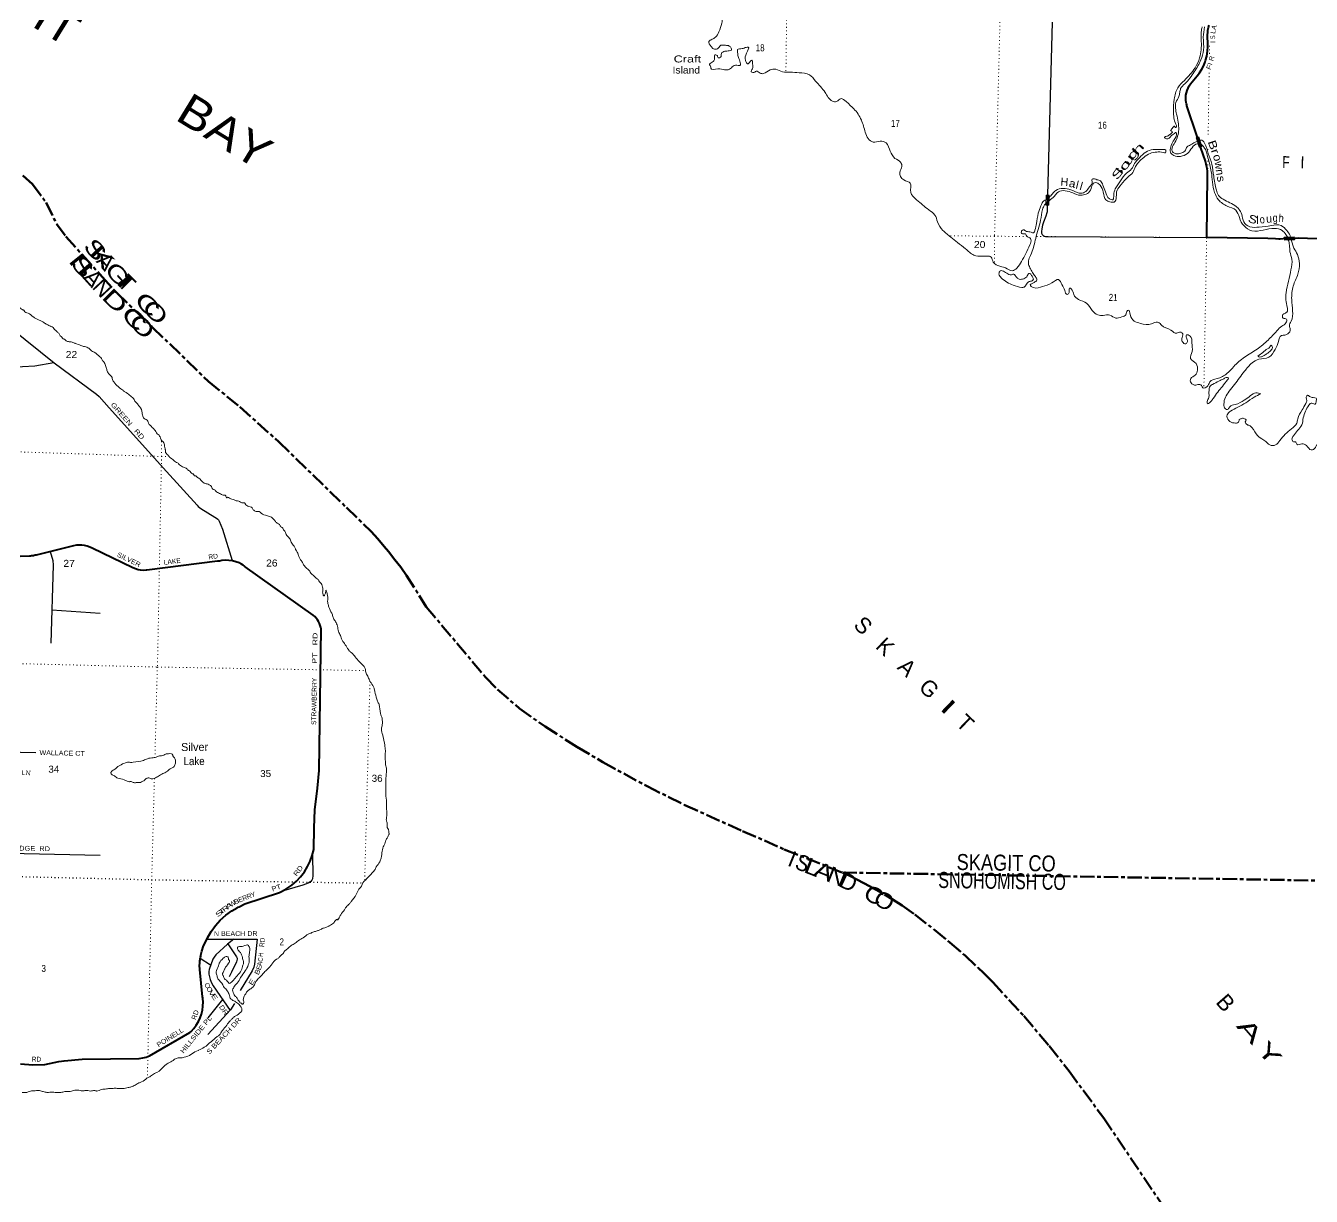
# Model space of a CAD drawing. Header units: feet. Extents: x -493433 to -244333, y 184684 to 373072.
# Drawn here: x -377997 to -345872, y 287865 to 317103 of the extents above; entities that cross this region are included whole.
import ezdxf
from ezdxf.enums import TextEntityAlignment as Align

# ---------------------------------------------------------------- set-up
doc = ezdxf.new("R2010")
doc.units = ezdxf.units.FT
doc.header["$LTSCALE"] = 60
doc.linetypes.add('DOTTED', pattern=[1.5, 0.3, -1.2])
doc.linetypes.add('LONG_DASH_SHORT_DASH', pattern=[9.9, 6, -1.2, 1.5, -1.2])
for name, color, linetype, lineweight in [('11', 7, 'LONG_DASH_SHORT_DASH', 60), ('12', 7, 'LONG_DASH_SHORT_DASH', 13), ('26', 7, 'Continuous', 40), ('27', 7, 'Continuous', 13), ('29', 7, 'Continuous', 25), ('30', 7, 'Continuous', 13), ('31', 7, 'Continuous', 13), ('39', 7, 'Continuous', 13), ('41', 7, 'Continuous', 13), ('6', 7, 'DOTTED', 25), ('61', 7, 'Continuous', 13), ('7', 7, 'DOTTED', 13)]:
    doc.layers.add(name, color=color, linetype=linetype, lineweight=lineweight)
doc.layers.add('42', color=7, linetype='Continuous')

msp = doc.modelspace()

# ---------------------------------------------------------------- linework, layer by layer
at = {"layer": '11'}
msp.add_line((-357590, 295950.95), (-337420.62, 295612.17), dxfattribs=at)
for points in [[(-378066.39, 313363.03), (-377825.42, 313145.86), (-377488.07, 312686.3), (-377225.55, 312152.13), (-376994.99, 311834.87), (-376083.11, 310829.63), (-375719.31, 310427.74), (-374825.1, 309567.52), (-373431.44, 308216.81), (-372644.09, 307584.24), (-371673.55, 306708.57), (-369978.65, 305066.35), (-369366.15, 304471.08), (-369196.67, 304288.48), (-369038.41, 304098.56), (-368932.39, 303973.09), (-368775.35, 303765.35), (-368625.01, 303582.82), (-368479.03, 303372.16), (-367986.16, 302586.66)], [(-367986.16, 302586.66), (-366498.39, 300818.84), (-366207.82, 300523.23), (-365657.29, 300050.29), (-365017.19, 299598.59), (-364220.85, 299088.4), (-363576.03, 298709.35), (-362471.39, 298106.49), (-361528.22, 297637.46), (-360082.51, 296988.33), (-359040, 296528.66), (-357590, 295950.95)], [(-357590, 295950.95), (-357406.04, 295869.26), (-357210.45, 295773.18), (-356909.47, 295613.32), (-356537.18, 295405.76), (-356341.14, 295288.14), (-356097.94, 295129.96), (-355780.54, 294903.16), (-355284.43, 294518.41), (-354903.11, 294206.33), (-354524.39, 293877.24), (-354195.02, 293573), (-354064.92, 293447.35), (-353828.42, 293209.84), (-353056.17, 292368.77), (-352423.1, 291621.61), (-351925.69, 290990.05), (-351055.41, 289813.39), (-349306.19, 287220.21)]]:
    msp.add_lwpolyline(points, dxfattribs=at)
at = {"layer": '26'}
for points in [[(-348638.4, 314077.05), (-348725.27, 314338.96), (-348977.65, 315099.79), (-348985.7, 315124.88), (-348991.64, 315149.79), (-348999.39, 315182.27), (-349007.4, 315243.76), (-349008.93, 315305.74), (-349003.98, 315367.55), (-348992.6, 315428.51), (-348974.9, 315487.93), (-348951.09, 315545.19), (-348921.43, 315599.64), (-348888.68, 315647.49), (-348727.65, 315849.67), (-348662.87, 315929.33), (-348606.77, 316015.31), (-348559.96, 316106.69), (-348522.97, 316202.47), (-348514.31, 316230.31), (-348482.34, 316345.96), (-348462.64, 316464.32), (-348455.42, 316584.09), (-348455.61, 316615.89), (-348461.16, 316878.95), (-348460.89, 316930.61), (-348454.48, 316994.87), (-348441.39, 317058.1), (-348421.76, 317119.62)], [(-346295.1, 311790.95), (-346572.96, 311778.83), (-346646.91, 311774.38), (-346681.36, 311772.99), (-346762.18, 311775.76), (-346958, 311791.95), (-348486, 311809.95), (-348466, 313365.95), (-348464.72, 313407.91), (-348465.37, 313470.98), (-348472.74, 313535.83), (-348486.41, 313604.1), (-348519.15, 313717.57), (-348629.44, 314050.04), (-348638.4, 314077.05)], [(-340593.2, 311723.99), (-340872.97, 311727.46), (-343090, 311754.95), (-345965, 311785.95), (-346188, 311793.95), (-346270.03, 311791.65), (-346295.1, 311790.95)], [(-370800.85, 296529.23), (-370789.09, 297067.25), (-370770.87, 297516.46), (-370706.58, 298059.62), (-370666.33, 298500.4), (-370616.46, 302035.39), (-370622.41, 302072.97), (-370635.28, 302123.91), (-370653.4, 302173.23), (-370676.58, 302220.38), (-370704.55, 302264.86), (-370737.03, 302306.16), (-370773.64, 302343.84), (-370813.99, 302377.49), (-372515.5, 303591.13), (-372540.43, 303608.91), (-372565.5, 303630.4), (-372601.11, 303656.2), (-372660.28, 303683.78), (-372743.59, 303713.73), (-372829.57, 303734.82), (-372917.28, 303746.8), (-373005.77, 303749.54), (-373094.06, 303743.02), (-373156.18, 303731.82), (-373181.18, 303727.31), (-373206.18, 303727.09), (-374966.91, 303503.89), (-374990.35, 303501.49), (-375057.41, 303499.41), (-375124.31, 303504.34), (-375190.34, 303516.25), (-375254.76, 303534.98), (-375316.87, 303560.35), (-376334.64, 304053.76), (-376393.24, 304081.29), (-376458.35, 304104.16), (-376525.49, 304120.09), (-376593.94, 304128.93), (-376662.93, 304130.55), (-376731.71, 304124.96), (-376799.53, 304112.21), (-377734.91, 303881), (-377760.37, 303874.71), (-377784.91, 303868.11), (-377801.53, 303863.85), (-377839.19, 303858.29), (-377852.24, 303857.74), (-377877.3, 303856.7), (-377902.24, 303855.8), (-379975.56, 303781.35)], [(-378126.18, 291170.98), (-377821.11, 291148.86), (-377515.39, 291158.75), (-377171.74, 291229.03), (-377033.53, 291248.47), (-376587.36, 291285.79), (-375173.17, 291305.63), (-375161.31, 291306.65), (-375071.92, 291319.73), (-374984.39, 291342.08), (-374899.67, 291373.46), (-373898.92, 291952.76), (-373865.97, 291982.99), (-373795.95, 292057.69), (-373734.12, 292139.29), (-373681.16, 292226.91), (-373637.64, 292319.59), (-373604.06, 292416.31), (-373580.77, 292516), (-373568.02, 292617.59), (-373565.97, 292719.95), (-373572.5, 292796.96), (-373574.61, 292821.89), (-373577.04, 292846.96), (-373642.87, 293526.45), (-373646.15, 293549.13), (-373651.78, 293623.7), (-373649.57, 293698.45), (-373642.94, 293747.55), (-373639.58, 293772.52), (-373635.1, 293797.55), (-373628.19, 293836.28), (-373623.72, 293861.28), (-373616.87, 293886.28), (-373593.64, 293989.84), (-373550.06, 294119.01), (-373507.06, 294215.71), (-373457.98, 294319.59), (-373365.64, 294478.43), (-373257.21, 294626.76), (-373133.87, 294762.93), (-372996.97, 294885.47), (-372848.01, 294993.03), (-372713.63, 295070.09), (-372688.73, 295084.37), (-372663.63, 295096.37), (-372517.72, 295166.11), (-371657.3, 295455.57), (-371608.22, 295477.86), (-371473.9, 295550.72), (-371347.92, 295637.23), (-371231.68, 295736.44), (-371126.45, 295847.25), (-371033.38, 295968.45), (-370953.48, 296098.72), (-370887.64, 296236.62), (-370836.58, 296380.65), (-370800.85, 296529.23)]]:
    msp.add_lwpolyline(points, dxfattribs=at)
at = {"layer": '29'}
for p, q in [((-352460, 311836.95), (-348486, 311809.95)), ((-377344.51, 302515.08), (-376132.82, 302429.64)), ((-378510.18, 298967.66), (-377744.3, 298950.63)), ((-373377.36, 293634.17), (-373639.24, 293804.65)), ((-373075.9, 292782.22), (-373447.71, 292324.32))]:
    msp.add_line(p, q, dxfattribs=at)
for points in [[(-352344, 317193.95), (-352460.82, 312870.92), (-352469.65, 312544.02)], [(-352469.65, 312544.02), (-352473.37, 312455.8), (-352478.31, 312429.96), (-352506.34, 312348.03), (-352563.49, 312196.27), (-352587.68, 312117.09), (-352605.26, 312031.31), (-352611.86, 311960.93), (-352609.66, 311919.14), (-352597.57, 311887.25), (-352578.88, 311868.56), (-352563.5, 311855.36), (-352542.61, 311844.37), (-352517.33, 311837.77), (-352460, 311836.95)], [(-378354.85, 309539.29), (-377285.65, 308682.32), (-376226.36, 307903.96), (-376163.21, 307844.49), (-375909.94, 307557.14), (-374477.28, 305969.7), (-373716.3, 305125.22), (-373684.66, 305091.83), (-373622.94, 305043.08), (-373266.77, 304827.06), (-373229.13, 304802.15), (-373194.15, 304776.6), (-373176.27, 304758.74), (-373161.67, 304727.85), (-373079.59, 304525.19), (-372838.89, 303747.99)], [(-383968.05, 304040.28), (-383901.94, 307835.67), (-383881.48, 307873.73), (-383866.06, 307892.94), (-383816.51, 307919.23), (-383721.92, 307927.15), (-382363.23, 307905.88), (-382247.53, 307912.73), (-382192.3, 307922.48), (-381920.9, 308002.19), (-380957.9, 308279.97), (-380872.23, 308290.75), (-379896.54, 308348.31), (-378930.88, 308539.96), (-378783.43, 308560.77), (-378385.72, 308575.95), (-377765.6, 308611.14), (-377295.91, 308689.86)], [(-377386.14, 303967.21), (-377318.08, 303742.32), (-377313.53, 303627.14), (-377367.71, 301682.18)], [(-381405.29, 299750.21), (-381115.55, 299751.39), (-381060.33, 299767.64), (-380958.84, 299824.38), (-380923.89, 299832.64), (-380761.01, 299831), (-379462.07, 299800.14), (-379441.34, 299784.69), (-379560.13, 296461.52), (-376133.75, 296387.44)], [(-370832.47, 296384.45), (-370819.73, 295877.83), (-370829.22, 295796.21), (-370845.46, 295757.21), (-370872.34, 295726.62), (-370936.42, 295688.96), (-371068.38, 295639.6), (-371615.35, 295474.46)], [(-373476.23, 294288.2), (-372209.1, 294290.96), (-372278.94, 293666.16), (-372297.52, 293586.24), (-372340.12, 293497.1), (-372640.25, 293003.17)], [(-372796.66, 294289.68), (-372952.75, 294164.76), (-373246.68, 293893.63), (-373288.31, 293839.74), (-373317.55, 293790.99), (-373416.06, 293532.69), (-373424.75, 293475.75), (-373418.25, 293414), (-373384.71, 293282.75), (-373356.53, 293199.5), (-373314.56, 293122.14), (-372884.14, 292509.11)], [(-372946.27, 294170.74), (-372727.77, 293843.21), (-372713.33, 293813.74), (-372713.33, 293784.49), (-372727.04, 293724.67), (-372851.19, 293466.95), (-372909.07, 293344)], [(-372778.39, 292677.54), (-372877.58, 292519.56), (-373447.19, 291908.5)]]:
    msp.add_lwpolyline(points, dxfattribs=at)
at = {"layer": '31'}
for p, q in [((-352429.85, 312620.19), (-352504.83, 312621.89)), ((-352424.17, 312870.12), (-352429.85, 312620.19))]:
    msp.add_line(p, q, dxfattribs=at)
msp.add_lwpolyline([(-352504.83, 312621.89), (-352499.15, 312871.83), (-352424.17, 312870.12)], dxfattribs=at)
msp.add_lwpolyline([(-352496.65, 312629.7), (-352491.33, 312863.65), (-352432.34, 312862.3), (-352437.66, 312628.36)], close=True, dxfattribs=at)
at = {"layer": '39'}
msp.add_line((-346374, 311752.95), (-346306, 311544.95), dxfattribs=at)
for points in [[(-361700, 319401.95), (-361927, 319199.95), (-362019, 319095.95), (-361994, 318984.95), (-361907, 318855.95), (-361941, 318714.95), (-362080, 318601.95), (-362209, 318552.95), (-362255, 318461.95), (-362149, 318397.95), (-362045, 318331.95), (-361959, 318270.95), (-361784, 318464.95), (-361683, 318651.95), (-361616, 318824.95), (-361459, 318953.95), (-361362, 318952.95), (-361338, 318798.95), (-361257, 318611.95), (-361151, 318529.95), (-361077, 318366.95), (-360957, 318258.95), (-360727, 318032.95), (-360678, 317807.95), (-360670, 317623.95), (-360585, 317440.95), (-360579, 317295.95), (-360603, 317164.95), (-360674, 316948.95), (-360763, 316816.95), (-360844, 316762.95), (-360926, 316710.95), (-360869, 316580.95), (-360811, 316525.95), (-360714, 316524.95), (-360628, 316612.95), (-360507, 316612.95), (-360416, 316595.95), (-360361, 316493.95), (-360416, 316474.95), (-360527, 316463.95), (-360611, 316409.95), (-360632, 316315.95), (-360691, 316303.95), (-360722, 316362.95), (-360773, 316375.95), (-360784, 316262.95), (-360844, 316190.95), (-360911, 316122.95), (-360881, 316093.95), (-360878, 316041.95), (-360704, 316022.95), (-360531, 316002.95), (-360412, 316013.95), (-360316, 316095.95), (-360259, 316118.95), (-360148, 316109.95), (-360150, 316218.95), (-360197, 316336.95), (-360208, 316435.95), (-360209, 316504.95), (-360092, 316531.95), (-359997, 316562.95), (-359944, 316567.95), (-359984, 316416.95), (-360007, 316234.95), (-359957, 316147.95), (-359892, 316207.95), (-359851, 316239.95), (-359832, 316153.95), (-359838, 316026.95), (-359867, 315952.95), (-359774, 315944.95), (-359742, 315964.95), (-359645, 315919.95), (-359559, 315907.95), (-359396, 315999.95), (-359256, 316013.95), (-359083, 315954.95), (-358888, 315942.95), (-358672, 315929.95), (-358412, 315877.95), (-358258, 315718.95), (-358021, 315436.95), (-357836, 315217.95), (-357733, 315208.95), (-357623, 315282.95), (-357493, 315205.95), (-357302, 315027.95), (-357115, 314746.95), (-357018, 314441.95), (-356943, 314281.95), (-356823, 314196.95), (-356643, 314220.95), (-356498, 314176.95), (-356394, 313965.95), (-356279, 313789.95)], [(-348596.07, 317077.66), (-348616, 316997.95), (-348620, 316708.95), (-348662, 316300.95), (-348776, 316054.95), (-349044, 315736.95), (-349206, 315550.95), (-349297, 315264.95), (-349315, 314963.95), (-349256, 314643.95), (-349243, 314574.95), (-349263, 314558.95), (-349289, 314589.95), (-349346, 314533.95), (-349385, 314481.95), (-349345, 314462.95), (-349413, 314380.95), (-349480, 314340.95), (-349541, 314321.95), (-349491, 314274.95), (-349373, 314349.95), (-349293, 314411.95), (-349248, 314437.95), (-349241, 314388.95), (-349320, 314215.95), (-349384, 314076.95), (-349394, 313947.95), (-349308, 313861.95), (-349143, 313839.95), (-348964, 313911.95), (-348851, 314054.95), (-348715, 314149.95), (-348704.98, 314149.36)], [(-348724.87, 314213.56), (-348773, 314196.95), (-348891, 314123.95), (-348976, 314077.95), (-349016, 313991.95), (-349107, 313927.95), (-349223, 313902.95), (-349341, 313956.95), (-349352, 314042.95), (-349280, 314188.95), (-349211, 314343.95), (-349185, 314505.95), (-349237, 314891.95), (-349253, 315187.95), (-349181, 315333.95), (-349157, 315430.95), (-349136, 315531.95), (-349033, 315651.95), (-348795, 315950.95), (-348628, 316251.95), (-348564, 316493.95), (-348570, 316814.95), (-348541, 317075.95)], [(-346395, 311826.95), (-346403, 311859.95), (-346486, 311985.95), (-346626, 312114.95), (-346870, 312111.95), (-347176, 312072.95), (-347408, 312081.95), (-347560, 312204.95), (-347610, 312389.95), (-347679, 312519.95), (-347747, 312583.95), (-348072, 312768.95), (-348192, 312863.95), (-348243, 312997.95), (-348311, 313346.95), (-348356, 313641.95), (-348447, 313911.95), (-348537, 314169.95), (-348631, 314245.95), (-348653.96, 314238.03)], [(-352425.01, 312810.96), (-352342, 312901.95), (-352258, 312985.95), (-352067, 313037.95), (-351882, 313006.95), (-351669, 312923.95), (-351535, 312944.95), (-351435, 313046.95), (-351351, 313168.95), (-351344, 313206.95), (-351351, 313271.95), (-351293, 313276.95), (-351228, 313255.95), (-351142, 313224.95), (-351079, 313120.95), (-351012, 312952.95), (-350917, 312779.95), (-350833, 312757.95), (-350809, 312872.95), (-350769, 313025.95), (-350639, 313228.95), (-350491, 313416.95), (-350363, 313524.95), (-350292, 313657.95), (-350165, 313805.95), (-350006, 313946.95), (-349825, 314007.95), (-349648, 314009.95), (-349545, 314009.95), (-349514, 314003.95), (-349507, 313975.95), (-349517, 313928.95), (-349572, 313935.95), (-349735, 313945.95), (-349901, 313913.95), (-350056, 313813.95), (-350193, 313688.95), (-350265, 313583.95), (-350333, 313437.95), (-350458, 313323.95), (-350620, 313133.95), (-350725, 312991.95), (-350745, 312825.95), (-350797, 312698.95), (-350902, 312706.95), (-351005, 312749.95), (-351069, 312944.95), (-351149, 313119.95), (-351231, 313181.95), (-351290, 313181.95), (-351360, 313079.95), (-351436, 312930.95), (-351562, 312875.95), (-351686, 312869.95), (-351877, 312946.95), (-352072, 312987.95)], [(-348619, 314133.95), (-348554, 314068.95), (-348453, 313804.95), (-348370, 313455.95), (-348288, 312937.95), (-348191, 312754.95), (-347971, 312595.95), (-347758, 312492.95), (-347668, 312311.95), (-347553, 312101.95), (-347355, 311981.95), (-347072, 311998.95), (-346790, 312037.95), (-346597, 311986.95), (-346507, 311888.95), (-346472, 311835.95), (-346465, 311823.95)], [(-356279, 313789.95), (-356129, 313682.95), (-356100, 313587.95), (-356154, 313438.95), (-356055, 313253.95), (-355895, 313172.95), (-355880, 312939.95), (-355733, 312756.95), (-355431, 312503.95), (-355277, 312374.95), (-355210, 312204.95), (-355076, 311990.95), (-354876, 311819.95), (-354714, 311684.95), (-354516, 311532.95), (-354302, 311374.95), (-354102, 311343.95), (-353967, 311349.95), (-353874, 311322.95), (-353819, 311196.95), (-353655, 311097.95), (-353468, 311030.95), (-353345, 310982.95), (-353231, 311049.95), (-353112, 311210.95), (-352905, 311630.95), (-352877, 311765.95), (-352903, 311800.95), (-352979, 311843.95), (-353013, 311900.95), (-353105, 311909.95), (-353111, 311976.95), (-353068, 312004.95), (-352990, 311966.95), (-352873, 311947.95), (-352816, 311926.95), (-352777, 311994.95), (-352735, 312162.95), (-352695, 312416.95), (-352628, 312605.95), (-352556, 312730.95), (-352504.36, 312757.71)], [(-380730.02, 313000.28), (-380601.82, 312949.67), (-380456.18, 312860.46), (-380386.76, 312794.75), (-380316.91, 312753.22), (-380251.12, 312709.75), (-380200.97, 312694.76), (-380179.03, 312680.28), (-380094.03, 312584.05), (-380040.38, 312538.77), (-379949.36, 312440.42), (-379888.08, 312370.82), (-379850.78, 312313.72), (-379756.93, 312148.8), (-379701.96, 312065.18), (-379689.97, 312058.92), (-379628.87, 311979.25), (-379621.02, 311967.01), (-379583.54, 311919.99), (-379577.89, 311897.72), (-379561.87, 311891.4), (-379558.16, 311873.19), (-379520.43, 311840.27), (-379405.79, 311709.27), (-379364.03, 311676.28), (-379321.52, 311572.73), (-379285.8, 311539.85), (-379155.03, 311408.57), (-379093.57, 311349.04), (-379052.24, 311291.87), (-379026.35, 311273.28), (-378986.42, 311250.41), (-378938.64, 311215.31), (-378903.17, 311168.33), (-378866.25, 311091.08), (-378788.34, 310936.51), (-378764.58, 310911.91), (-378735.71, 310834.8), (-378712.82, 310761.83), (-378702.14, 310683.01), (-378682.74, 310640.34), (-378667.08, 310613.87), (-378629.27, 310584.98), (-378586.33, 310505.61), (-378424.68, 310297.18), (-378411, 310272.75), (-378367.62, 310217.56), (-378319.69, 310190.53), (-378270.08, 310145.32), (-378232.31, 310114.43), (-378178.33, 310087.28), (-378084.87, 310013.09), (-378062.83, 310004.64), (-378042.84, 309994.21), (-378033.05, 309977.92), (-377939.26, 309921.86), (-377811.72, 309834.98), (-377779.93, 309808.22), (-377567.97, 309705.76), (-377484.22, 309651.9), (-377440.18, 309632.99), (-377404.39, 309604.15), (-377372.27, 309595.53), (-377366.25, 309593.41), (-377310.27, 309566.23), (-377276.86, 309517.27), (-377227.25, 309472.05), (-377199.59, 309439.32), (-377171.7, 309420.69), (-377134.47, 309359.57), (-377092.82, 309320.54), (-377061.24, 309281.69), (-377029.16, 309271.05), (-376983.51, 309229.94), (-376953.48, 309217.32), (-376862.91, 309205.68), (-376772.71, 309173.87), (-376758.68, 309169.6), (-376620.47, 309114.78), (-376524.16, 309086.91), (-376418.01, 309044.75), (-376368.43, 308997.52), (-376284.65, 308945.67), (-376141.46, 308832.31), (-376103.91, 308789.32), (-376062.8, 308720.06), (-376033.1, 308689.31), (-375992.5, 308591.84), (-375965.98, 308496.63), (-375927.03, 308419.34), (-375857.65, 308351.61), (-375851.75, 308343.45), (-375817.27, 308242.05), (-375779.98, 308184.96), (-375750.38, 308148.16), (-375621.28, 308037.05), (-375567.41, 308003.87)], [(-352072, 312987.95), (-352224, 312930.95), (-352288, 312846.95), (-352423, 312730.95), (-352428.14, 312726.17)], [(-352505, 312664.95), (-352537, 312624.95), (-352587, 312512.95), (-352637, 312243.95), (-352758, 311790.95), (-352861, 311423.95), (-352941, 311169.95), (-352902, 311056.95), (-352841, 310940.95), (-352765, 310838.95), (-352734, 310750.95), (-352800, 310688.95), (-352893, 310627.95), (-352813, 310561.95), (-352589, 310591.95), (-352355, 310677.95), (-352189, 310760.95), (-352104, 310635.95), (-352031, 310487.95), (-351975, 310391.95), (-351937, 310405.95), (-351926, 310484.95), (-351911, 310546.95), (-351871, 310530.95), (-351806, 310385.95), (-351688, 310262.95), (-351487, 310173.95), (-351346, 309987.95), (-351204, 309879.95), (-351071, 309867.95), (-350903, 309873.95), (-350757, 309800.95), (-350607, 309829.95), (-350503, 309884.95), (-350484, 309963.95), (-350445, 309997.95), (-350394, 309889.95), (-350297, 309724.95), (-350141, 309666.95), (-349868, 309654.95), (-349746, 309695.95), (-349692, 309692.95), (-349614, 309621.95), (-349379, 309495.95), (-349235, 309422.95), (-349145, 309451.95), (-349085, 309406.95), (-349109, 309287.95), (-349096, 309216.95), (-349004, 309156.95), (-348967, 309215.95), (-348990, 309304.95), (-348987, 309379.95), (-348902, 309349.95), (-348854, 309179.95), (-348851, 308967.95), (-348887, 308787.95), (-348751, 308662.95), (-348717, 308498.95), (-348773, 308375.95), (-348885, 308290.95), (-348877, 308180.95), (-348758, 308126.95), (-348657, 308141.95), (-348613, 308113.95), (-348583, 308054.95), (-348455, 308111.95), (-348406, 308209.95), (-348227, 308288.95), (-347979, 308414.95), (-347811, 308588.95), (-347540, 308821.95), (-347226, 309024.95), (-346953, 309251.95), (-346732, 309481.95), (-346609, 309599.95), (-346505, 309680.95), (-346494, 309775.95), (-346578, 309798.95), (-346579, 309887.95), (-346496, 309935.95), (-346469, 309971.95), (-346476, 310068.95), (-346502, 310432.95), (-346439, 310721.95), (-346381, 311007.95), (-346356, 311268.95), (-346406, 311458.95), (-346416, 311624.95), (-346446, 311747.95)], [(-346306, 311544.95), (-346219, 311387.95), (-346169, 311160.95), (-346207, 310900.95), (-346322, 310600.95), (-346362, 310265.95), (-346338, 309976.95), (-346373, 309721.95), (-346419, 309604.95), (-346396, 309519.95), (-346454, 309407.95), (-346531, 309375.95), (-346618, 309362.95), (-346691, 309216.95), (-346774, 309018.95), (-346936, 308822.95), (-347181, 308773.95), (-347352, 308678.95), (-347540, 308472.95), (-347791, 308141.95), (-347922, 307973.95), (-348019, 307820.95), (-348055, 307647.95), (-348018, 307531.95), (-347964, 307518.95), (-347915, 307578.95), (-347773, 307641.95), (-347545, 307750.95), (-347398, 307855.95), (-347254, 307934.95), (-347131, 307907.95)], [(-353254, 310837.95), (-353192, 310776.95), (-353087, 310773.95), (-352984, 310830.95), (-352959, 310878.95), (-352932, 310910.95), (-352892, 310904.95), (-352850, 310843.95), (-352817, 310775.95), (-352848, 310731.95), (-352923, 310712.95), (-353005, 310620.95), (-353060, 310568.95), (-353104, 310567.95), (-353320, 310620.95), (-353476, 310694.95), (-353618, 310805.95), (-353676, 310901.95), (-353644, 310980.95), (-353538, 310956.95), (-353429, 310890.95), (-353359, 310883.95), (-353306, 310897.95), (-353274, 310866.95), (-353254, 310837.95)], [(-347204, 308852.95), (-347082, 308941.95), (-346970, 309031.95), (-346904, 309083.95), (-346874, 309119.95), (-346848, 309088.95), (-346881, 308991.95), (-346989, 308906.95), (-347067, 308854.95), (-347136, 308829.95), (-347184, 308831.95), (-347204, 308852.95)], [(-348426, 308009.95), (-348416, 308076.95), (-348338, 308142.95), (-348183, 308223.95), (-348061, 308286.95), (-347976, 308317.95), (-347950, 308311.95), (-347992, 308220.95), (-348121, 308058.95), (-348238, 307914.95), (-348347, 307755.95), (-348414, 307686.95), (-348465, 307660.95), (-348473, 307713.95), (-348433, 307811.95), (-348428, 307904.95), (-348426, 308009.95)], [(-375567.41, 308003.87), (-375519.86, 307956.66), (-375483.89, 307937.91), (-375376.45, 307855.4), (-375287.31, 307765.15), (-375267.87, 307724.49), (-375202.53, 307656.83), (-375179.02, 307618.12), (-375157.31, 307591.54), (-375087.56, 307433.07), (-375087.82, 307418.97), (-375083.99, 307406.81), (-375053.52, 307307.5), (-374961.82, 307247.44), (-374934.31, 307206.65), (-374915.24, 307145.84), (-374863.54, 307104.62), (-374843.88, 307076.06), (-374784.37, 307020.59), (-374711.73, 306910.47), (-374661.93, 306875.33), (-374661.78, 306875.24)], [(-347131, 307907.95), (-347296, 307824.95), (-347510, 307683.95), (-347711, 307574.95), (-347890, 307475.95), (-347974, 307385.95), (-347935, 307243.95), (-347797, 307179.95), (-347693, 307202.95), (-347658, 307278.95), (-347620, 307284.95), (-347573, 307303.95), (-347543, 307281.95), (-347503, 307260.95), (-347520, 307206.95), (-347472, 307138.95), (-347402, 307105.95), (-347247, 306907.95), (-347111, 306780.95), (-347007, 306714.95), (-346911, 306630.95), (-346769, 306630.95), (-346657, 306744.95), (-346367, 307032.95), (-346234, 307172.95), (-346212, 307279.95), (-346102, 307506.95), (-346011, 307665.95), (-345984, 307749.95), (-345997, 307824.95), (-345968, 307872.95), (-345914, 307843.95), (-345826, 307812.95), (-345753, 307799.95), (-345752, 307706.95), (-345773, 307650.95), (-345854, 307677.95), (-345935, 307623.95), (-346016, 307471.95), (-346072, 307310.95), (-346109, 307130.95), (-346216, 306992.95), (-346318, 306862.95), (-346356, 306777.95), (-346314, 306712.95), (-346270, 306709.95), (-346232, 306648.95), (-346109, 306657.95), (-345994, 306617.95), (-345874, 306506.95), (-345769, 306564.95), (-345742, 306624.95), (-345622, 306649.95), (-345603, 306536.95), (-345462, 306508.95), (-345316, 306566.95), (-345196, 306521.95), (-345128, 306459.95), (-345166, 306326.95), (-345014, 306213.95), (-344876, 306094.95), (-344740, 305819.95), (-344613, 305618.95), (-344515, 305552.95), (-344390, 305563.95), (-344310, 305618.95), (-344295, 305669.95), (-344351, 305730.95), (-344443, 305788.95), (-344462, 305881.95), (-344485, 306015.95), (-344479, 306124.95), (-344420, 306161.95), (-344371, 306254.95), (-344311, 306364.95), (-344207, 306416.95), (-344126, 306413.95), (-344184, 306351.95), (-344259, 306273.95), (-344330, 306150.95), (-344397, 306082.95), (-344383, 305953.95), (-344364, 305849.95), (-344290, 305780.95), (-344218, 305700.95), (-344256, 305577.95), (-344401, 305443.95), (-344479, 305361.95), (-344481, 305196.95), (-344390, 305195.95), (-344247, 305304.95), (-343998, 305422.95), (-343821, 305483.95), (-343708, 305475.95), (-343592, 305393.95), (-343507, 305378.95), (-343469, 305515.95)], [(-374661.93, 306875.33), (-374652.4, 306850.49), (-374638.54, 306830.57)], [(-374638.54, 306830.57), (-374597.86, 306737.14), (-374562.08, 306708.3), (-374534.65, 306663.47), (-374514.8, 306534.1), (-374503.17, 306507.69), (-374506.11, 306457.34), (-374490.52, 306426.83), (-374444.94, 306381.69), (-374401.52, 306328.52), (-374294.13, 306244.01), (-374254.45, 306207.03), (-374204.48, 306181.97), (-374154.83, 306138.77), (-374053.15, 306072.49), (-373969.05, 306038.78), (-373915.51, 305987.45), (-373903.48, 305983.21), (-373832.17, 305911.42), (-373812.07, 305907.04), (-373776.58, 305862.07), (-373742.37, 305857.44), (-373710.72, 305822.63), (-373690.75, 305812.2), (-373535.83, 305678.48), (-373437.54, 305648.55), (-373395.58, 305625.64), (-373371.68, 305609.09), (-373318.66, 305529.55), (-373286.65, 305514.89), (-373280.67, 305510.76), (-373225.16, 305457.37), (-373127.19, 305409.3), (-373087.29, 305384.43), (-373030.95, 305377.4), (-372996.92, 305362.69), (-372987.43, 305330.28), (-372975.51, 305319.99), (-372967.59, 305311.79), (-372965.46, 305317.8), (-372933.19, 305317.24), (-372875.23, 305288.01), (-372809.02, 305268.72), (-372738.95, 305239.28), (-372668.62, 305223.95), (-372592.62, 305188.36), (-372516.28, 305170.9), (-372512.47, 305158.74), (-372472.8, 305121.77), (-372422.89, 305092.67), (-372356.64, 305075.39), (-372329.04, 305040.65), (-372309.35, 305014.09), (-372239.49, 304972.56), (-372138.97, 304954.69), (-372131.08, 304944.48), (-372117.26, 304928.11), (-371957.07, 304862.84), (-371787.46, 304761.1), (-371775.73, 304740.75), (-371757.94, 304720.27), (-371700.41, 304666.86), (-371656.42, 304645.93), (-371611.28, 304576.61), (-371573.36, 304553.77), (-371553.93, 304513.12), (-371518.29, 304476.21), (-371506.81, 304441.75), (-371455.95, 304354.17), (-371388.77, 304276.4), (-371350.2, 304178.97), (-371273.45, 304072.81), (-371244.37, 304007.79), (-371199.39, 303930.4), (-371172.68, 303845.27), (-371135.54, 303780.12), (-371119.92, 303751.62), (-371094.25, 303720.93), (-371067.11, 303659.98), (-371033.75, 303609.01), (-370950.45, 303530.96), (-370896.99, 303475.6), (-370873.62, 303428.83), (-370794.18, 303360.92), (-370738.7, 303305.53), (-370690.93, 303270.43), (-370669.4, 303233.77), (-370596.32, 303147.83), (-370579.45, 303076.98), (-370573.06, 302984.13), (-370575.19, 302978.12), (-370573.94, 302935.77), (-370548.96, 302866.79), (-370538.99, 302860.57), (-370526.57, 302878.49), (-370511.83, 302912.51), (-370498.24, 302994.93)], [(-370498.24, 302994.93), (-370494.09, 303000.9), (-370478.4, 302976.44), (-370455.89, 302883.32), (-370448.58, 302840.86), (-370449.97, 302764.27), (-370449.3, 302689.67), (-370426.57, 302608.64), (-370409.59, 302543.84), (-370333.75, 302387.29), (-370328.03, 302369.05), (-370295.36, 302279.78), (-370240.43, 302194.16), (-370200.31, 302070.49), (-370168.26, 301946.96), (-370123.71, 301845.39), (-370106.62, 301786.64), (-370030.1, 301668.39), (-369955.58, 301550.17), (-369892.49, 301470.45), (-369860.7, 301443.69), (-369665.05, 301220.56), (-369514.87, 301048.61), (-369501.85, 300987.91)], [(-369509.69, 301000.14), (-369500.35, 300959.66), (-369451.76, 300858.02), (-369405.26, 300752.39), (-369368.09, 300689.25), (-369291.79, 300558.91), (-369280.42, 300518.39), (-369239.41, 300332.21), (-369206.88, 300234.89), (-369168.09, 300149.55), (-369127.85, 299921.05), (-369093.6, 299807.57), (-369088.61, 299638.14), (-369104.55, 299537.63), (-369075.09, 299381.89), (-369071.32, 299367.72), (-369025.21, 299129.05), (-369009.4, 298999.76), (-369013.76, 298870.81), (-369007.14, 298679.2), (-368998.27, 298612.52), (-368981.1, 298557.79), (-368984.99, 298455.05), (-368994.58, 298259.68), (-369000.09, 298066.25), (-368995.79, 297858.55), (-368979.35, 297652.65), (-368984.59, 297586.21), (-368970.68, 297463.01), (-368979.03, 297336.16), (-368981.3, 297322.08), (-368986.25, 297271.77), (-368967.44, 297196.86), (-368966.11, 297158.54), (-368961.56, 297075.81), (-368932.19, 297026.92), (-368923.61, 296944.12), (-368921.7, 296938.04), (-368915.54, 296943.98)], [(-375873.35, 298435.52), (-375864.84, 298459.57), (-375791.13, 298520.78), (-375754.43, 298542.32), (-375707.21, 298587.87), (-375644.02, 298625.07), (-375615.43, 298644.74), (-375469.16, 298702.68), (-375434.7, 298712.16), (-375378.38, 298703.12), (-375307.74, 298705.93), (-375054.75, 298753.95), (-374953.17, 298794.52), (-374813.52, 298820.32), (-374763.01, 298825.49), (-374651.35, 298865.89), (-374627.11, 298867.49), (-374580.63, 298872.73), (-374456.76, 298918.97), (-374430.54, 298918.51), (-374355.9, 298919.23), (-374320.23, 298884.34), (-374316.48, 298868.15), (-374281.1, 298817.14), (-374256.01, 298754.21), (-374252.57, 298721.89), (-374270.18, 298639.55), (-374291.05, 298601.62), (-374323.85, 298571.94), (-374384.93, 298540.76), (-374483.13, 298463.83), (-374497.39, 298456.03), (-374599.09, 298409.4), (-374652.13, 298376.06), (-374754.03, 298317.34), (-374816.98, 298294.25), (-374861.38, 298293), (-374921.5, 298314.2), (-374949.8, 298310.66), (-375015.02, 298273.49), (-375037.71, 298245.66), (-375066.19, 298232.04), (-375147.47, 298199.19), (-375214, 298200.33), (-375298.76, 298197.77), (-375326.77, 298210.35), (-375391.12, 298221.55), (-375399.22, 298219.67), (-375459.45, 298234.83), (-375539.49, 298270.48), (-375694.06, 298311.47), (-375738.05, 298332.39), (-375781.76, 298369.43), (-375819.85, 298382.18), (-375870.06, 298433.38)], [(-368907.77, 296927.72), (-368966.31, 296813.83), (-369008.1, 296733.93), (-369023.37, 296669.69), (-369040.09, 296637.72), (-369061.02, 296595.75), (-369096.06, 296443.16), (-369107.93, 296344.59), (-369127.43, 296270.35), (-369150.59, 296216.32), (-369235.53, 296092.81), (-369279.36, 296010.93), (-369367.93, 295909.67), (-369507.7, 295764.94), (-369546.7, 295727.32), (-369632.07, 295579.63), (-369648.53, 295561.77), (-369673.23, 295533.98), (-369740.17, 295402.11), (-369862.34, 295226.84), (-369907.76, 295169.17), (-369989.87, 295089.97), (-370012.78, 295050.04), (-370029.49, 295018.08), (-370124.43, 294898.78), (-370162.22, 294816.79), (-370201.4, 294769.1), (-370207.53, 294765.17), (-370201.26, 294777.15), (-370276.74, 294730.08), (-370278.87, 294724.07), (-370305.77, 294686.25), (-370409.76, 294623.55), (-370440.37, 294603.92), (-370552, 294565.55), (-370627.26, 294530.57), (-370694.38, 294499.48), (-370777.49, 294476.74), (-370866.9, 294439.99), (-370935.99, 294410.95), (-371062.62, 294324.46), (-371185.02, 294247.96), (-371287.32, 294167.1), (-371383.04, 294116.35), (-371479.48, 294025.3), (-371497.92, 294009.49), (-371520.39, 293993.76), (-371580.32, 293914.17), (-371613.01, 293890.55), (-371652.16, 293844.87), (-371705.46, 293797.41), (-371733.94, 293783.79), (-371845.01, 293664.77), (-371890.42, 293607.1), (-371997.28, 293498.09), (-372040.35, 293458.53), (-372102.3, 293378.98), (-372186.38, 293301.82), (-372207.02, 293275.97), (-372244.15, 293230.25)], [(-372244.15, 293230.25), (-372279.62, 293147.75), (-372373.83, 293047), (-372448.03, 292997.95), (-372499.85, 292920.23), (-372535.12, 292866.42), (-372554.21, 292814.34), (-372558.97, 292774.11), (-372558.67, 292679.36), (-372589.21, 292663.77), (-372593.13, 292669.88), (-372606.94, 292686.25), (-372641.05, 292696.92), (-372650.61, 292725.3), (-372688.23, 292764.25), (-372698.02, 292780.55), (-372739.24, 292843.75), (-372770.98, 292872.52), (-372798.26, 292925.41), (-372823.38, 292986.31), (-372818.33, 293042.68), (-372805.86, 293062.61), (-372778.71, 293114.55), (-372712.83, 293187.99), (-372625.61, 293327.58), (-372511.68, 293492.91), (-372434.31, 293644.77), (-372411.78, 293775.41), (-372418.45, 293852.11), (-372402.26, 293966.74), (-372402.04, 293978.83), (-372395.27, 294019.03), (-372406.09, 294089.77), (-372429.67, 294124.45), (-372433.59, 294130.55), (-372558.96, 294112.57), (-372684.27, 294098.63), (-372696.48, 294092.79), (-372700.76, 294078.75), (-372705.12, 294060.69), (-372674.03, 293995.64), (-372632.49, 293950.57), (-372582.25, 293828.75), (-372569.09, 293776.11), (-372554.41, 293695.23), (-372578.09, 293613), (-372580.33, 293600.94), (-372597.61, 293536.74), (-372631.12, 293468.78), (-372744.38, 293339.72), (-372800.13, 293268.12), (-372878.03, 293198.93), (-372902.52, 293183.22), (-372981.78, 293261.2), (-373009.75, 293275.79), (-373045.13, 293326.8), (-373062.4, 293375.48), (-373078.06, 293401.95), (-373065.05, 293452.13), (-373027.22, 293536.13), (-373020.92, 293550.13), (-372925.7, 293685.55), (-372908.29, 293755.8), (-372926.04, 293778.28), (-372937.26, 293826.85), (-372948.99, 293847.22), (-372989.21, 293853.96), (-373027.82, 293838.51), (-373062.64, 293808.87), (-373159.59, 293689.61), (-373170.25, 293657.54), (-373227.5, 293503.32), (-373240.72, 293441.06), (-373217.43, 293390.26), (-373198.81, 293305.28), (-373192.91, 293297.11), (-373074.62, 293145.89), (-373055.15, 293107.25), (-372976.03, 293021.22), (-372923.2, 292931.61), (-372904.05, 292874.84), (-372892.8, 292828.28), (-372875.23, 292795.72), (-372799.45, 292748.05), (-372705.71, 292689.98), (-372662.01, 292652.94), (-372632.46, 292614.12), (-372595.16, 292557.03), (-372596.22, 292498.59)], [(-372596.22, 292498.59), (-372713.19, 292387.74), (-372778.37, 292352.59), (-372839.88, 292297.22), (-372889.14, 292249.69), (-372971.76, 292142.28), (-373079.04, 292009.09), (-373130.91, 291929.35), (-373178.27, 291875.75), (-373249.71, 291828.62), (-373294.9, 291783.04), (-373434.12, 291668.54), (-373471.15, 291628.86), (-373534.44, 291585.61), (-373674.95, 291511.46), (-373685.11, 291507.6), (-373843.94, 291423.68), (-373868.5, 291403.95), (-374037.09, 291338.33), (-374089.72, 291327.16), (-374184.64, 291320.74), (-374276.02, 291286.04), (-374314.8, 291260.51), (-374341.41, 291238.8), (-374463.63, 291172.38), (-374524.99, 291125.07), (-374717.57, 290959.09), (-374776.56, 290931.89), (-374878.68, 290861.09), (-374956.02, 290822.12)], [(-374959.22, 290819.55), (-375103.04, 290721.87), (-375170.09, 290694.81), (-375259.76, 290643.96), (-375359.42, 290597.31), (-375436.37, 290580.5), (-375567.92, 290554.56), (-375612.25, 290557.35), (-375654.66, 290554.05), (-375763.32, 290568.02), (-375813.87, 290560.83), (-375902.66, 290558.34), (-376007.82, 290542.03), (-376090.64, 290535.4), (-376224.51, 290493.37), (-376234.56, 290495.56), (-376272.72, 290504.28), (-376379.8, 290494.05), (-376508.62, 290508.38), (-376532.95, 290500.74), (-376581.46, 290495.53), (-376633.62, 290510.54), (-376702.1, 290515.75), (-376768.67, 290514.89), (-376886.2, 290484.68), (-376991.11, 290482.47), (-377098.33, 290464.16), (-377185.22, 290455.6), (-377328.22, 290466.13), (-377465.47, 290460.44), (-377559.95, 290478.21), (-377573.95, 290484.49), (-377626.11, 290499.51), (-377726.85, 290505.29), (-377793.5, 290500.39), (-377904.68, 290486.19), (-377969.67, 290461.11), (-378088.3, 290459.8)]]:
    msp.add_spline(points, degree=3, dxfattribs=at)
at = {"layer": '6'}
for p, q in [((-380152.71, 295899.11), (-374854.46, 295773.1)), ((-374852.45, 295773.06), (-369572.03, 295691.55))]:
    msp.add_line(p, q, dxfattribs=at)
at = {"layer": '61'}
for points in [[(-348638.4, 314077.05), (-348674.12, 314065.28), (-348752.37, 314302.72), (-348717.11, 314314.34)], [(-348638.4, 314077.05), (-348602.89, 314088.75), (-348681.13, 314326.19), (-348717.11, 314314.34)], [(-346544.88, 311780.51), (-346546.75, 311820.01), (-346297.03, 311831.8), (-346295.1, 311790.95)], [(-346544.88, 311780.51), (-346543.21, 311745.09), (-346293.49, 311756.88), (-346295.1, 311790.95)]]:
    msp.add_lwpolyline(points, dxfattribs=at)
for points in [[(-348669.03, 314075.38), (-348742.27, 314297.63), (-348686.22, 314316.09), (-348612.99, 314093.84)], [(-346535.6, 311753.46), (-346538.37, 311812.4), (-346304.65, 311823.43), (-346301.85, 311764.49)]]:
    msp.add_lwpolyline(points, close=True, dxfattribs=at)
at = {"layer": '7'}
for p, q in [((-348415.1, 316601.5), (-348418.52, 316370.14)), ((-348425.04, 315929.94), (-348448.67, 314332.9)), ((-348453.35, 314016.78), (-348454.57, 313934.22)), ((-379921.01, 306514.83), (-374605, 306342.13)), ((-374600.94, 306344.07), (-374601.05, 306742.55)), ((-374602.77, 306354.19), (-374703.93, 301090.31)), ((-374600.9, 306346.09), (-374417.83, 306346.99)), ((-374708.04, 301086.36), (-374767.84, 298822.04)), ((-369393.79, 300732.81), (-369526.41, 295746.96)), ((-374781.56, 298302.24), (-374848.56, 295764.93)), ((-374848.56, 295764.93), (-374955.54, 290848.32))]:
    msp.add_line(p, q, dxfattribs=at)
for points in [[(-353624.73, 318392.19), (-353649.31, 317282.21), (-353787, 311843.95), (-353790.98, 311176.05)], [(-358967.74, 318087.28), (-358982, 317251.95), (-359000.91, 315949.86)], [(-348456.3, 313817.05), (-348486, 311809.95), (-348555.52, 308051.95)], [(-352971.68, 311838.72), (-353787, 311843.95), (-354920.24, 311856.98)], [(-346546.99, 311790.19), (-348486, 311809.95), (-352745.34, 311837.27)], [(-340844.99, 311727.11), (-343090, 311754.95), (-346293.99, 311787.61)], [(-385359.32, 301335.34), (-380052.86, 301215.2), (-374704.04, 301084.27), (-369502.64, 300995.99)]]:
    msp.add_lwpolyline(points, dxfattribs=at)

# ---------------------------------------------------------------- texts
at = {"layer": '12'}
for s, rotation, width, p in [('S', 312.195, 1.5, (-376404.17, 311375.28)), ('K', 312.195, 1.75, (-376231.63, 311188.52)), ('I', 308.695, 1.6, (-376877.6, 311133.71)), ('S', 311.695, 1.45, (-376727.96, 310958.72)), ('L', 311.695, 1.95, (-376551.01, 310776.38)), ('G', 312.195, 1.45, (-375848.54, 310761.44)), ('I', 314.891, 1.9, (-375663.99, 310587.28)), ('D', 314.61, 1.6, (-375906.62, 310088.69)), ('C', 315.241, 1.65, (-375088.87, 309997.07)), ('C', 314.639, 1.65, (-375420.53, 309641.95)), ('O', 316.264, 1.5, (-374894.34, 309806)), ('O', 313.763, 1.5, (-375233.79, 309455.72))]:
    msp.add_text(s, height=400, rotation=rotation, dxfattribs=dict(at, width=width)).set_placement(p, align=Align.CENTER)
for s, rotation, p in [('A', 312.195, (-376135.13, 311079.02)), ('A', 311.695, (-376456.81, 310669.27)), ('N', 313.006, (-376224.93, 310414.66)), ('T', 315.11, (-375609.43, 310530.84))]:
    msp.add_text(s, height=400, rotation=rotation, dxfattribs=at).set_placement(p, align=Align.CENTER)
msp.add_text('I', height=400, rotation=337.891, dxfattribs=at).set_placement((-358984.58, 296132.74))
for s, rotation, width, p in [('S', 338.455, 0.9, (-358800.38, 296059.86)), ('L', 338.612, 1.3, (-358582.84, 295969.91)), ('SKAGIT CO', 359.038, 0.85, (-354736.89, 296015.93)), ('A', 338.336, 1.3, (-358340.3, 295877.24)), ('N', 337.812, 1.2, (-358016.93, 295752.12)), ('D', 335.057, 1.05, (-357703.16, 295618.51)), ('SNOHOMISH CO', 359.038, 0.75, (-355194.67, 295567.61)), ('C', 331.05, 1.2, (-357098.45, 295325.8)), ('O', 330.141, 1.15, (-356848.74, 295194.83))]:
    msp.add_text(s, height=400, rotation=rotation, dxfattribs=dict(at, width=width)).set_placement(p)
at = {"layer": '27'}
for s, height, rotation, width, p in [('A', 120, 72.2, 1.1, (-348261.91, 316989.98)), ('S', 120, 90.915, 0.7, (-348273.21, 316767.86)), ('L', 120, 81.968, 0.95, (-348275.1, 316896.11)), ('I', 120, 91, 0.9, (-348273.18, 316672.69)), ('F', 120, 66.279, 1.25, (-348396.79, 315990.07)), ('R', 120, 76.648, 0.9, (-348318.94, 316212.91)), ('SILVER', 121, 334.136, 1.1, (-375728.63, 303851.96)), ('RD', 121, 7.224, 0.85, (-373423.85, 303770.64)), ('PT   RD', 121, 89.192, 1.35, (-370715.31, 301164.9)), ('RD', 121, 53.391, 1.2, (-371224.02, 295847.45)), ('PT', 121, 19.391, 1.15, (-371827.78, 295477.38)), ('W', 121, 31.361, 1.05, (-372869.28, 295082.81)), ('B', 121, 24.295, 1.2, (-372764.59, 295150.26)), ('E', 121, 20.391, 1.1, (-372659.32, 295202.38)), ('Y', 121, 18.347, 1.1, (-372353.54, 295326.71)), ('S', 121, 41.533, 1.7, (-373197.7, 294825.66)), ('T', 121, 36.353, 1.75, (-373130.23, 294887.08)), ('R', 121, 35.784, 1.4, (-373037.63, 294957.91)), ('A', 121, 36.006, 1.55, (-372951.19, 295023.32)), ('POINELL', 121, 32.065, 1.1, (-374676.88, 291583.15)), ('RD', 121, 359.48, 0.8, (-377846.3, 291230.23))]:
    msp.add_text(s, height=height, rotation=rotation, dxfattribs=dict(at, width=width)).set_placement(p)
for s, height, rotation, p in [('I', 120, 73.096, (-348348.82, 316110.12)), ('LAKE', 121, 7.225, (-374539.77, 303635.5)), ('STRAWBERRY', 121, 89.192, (-370738.62, 299636.87)), ('R', 121, 19.422, (-372559.4, 295243.55)), ('R', 121, 18.669, (-372451.91, 295285.11)), ('RD', 121, 70.065, (-373748.03, 292263.83))]:
    msp.add_text(s, height=height, rotation=rotation, dxfattribs=at).set_placement(p)
at = {"layer": '30'}
for s, rotation, width, p in [('GREEN   RD', 311.393, 1.25, (-375881.13, 307630.32)), ('WALLACE CT', 358.726, 1.1, (-377652.8, 298889.7)), ('BLACKBERRY  LN', 357.645, 1.1, (-379384.03, 298441.84)), ('EAGLE  RIDGE  RD', 358.761, 1.15, (-379062.92, 296520.79)), ('N BEACH DR', 0.125, 1.1, (-373293.31, 294365.31)), ('RD', 83.622, 0.85, (-372040.91, 294085.26)), ('E', 58.716, 1.4, (-372337.32, 293122.52)), ('DR', 305.073, 1.15, (-373173.03, 292591.67)), ('HILLSIDE PL', 50.924, 1.2, (-374054.1, 291423.2)), ('S BEACH DR', 47.011, 1.2, (-373405.86, 291400.67))]:
    msp.add_text(s, height=120, rotation=rotation, dxfattribs=dict(at, width=width)).set_placement(p)
for s, rotation, width, p in [('E', 68.457, 1.15, (-372110.05, 293559.75)), ('C', 83.622, 0.75, (-372071.36, 293770.79)), ('H', 83.622, 0.7, (-372062.38, 293893.18)), ('B', 64.716, 1.25, (-372153, 293442.2)), ('C', 294.701, 1.1, (-373512.27, 293106.68)), ('O', 298.481, 1.15, (-373457.54, 293000.51)), ('V', 302.073, 1.45, (-373394.99, 292905.47)), ('E', 304.073, 1.45, (-373328.22, 292808.99))]:
    msp.add_text(s, height=120, rotation=rotation, dxfattribs=dict(at, width=width)).set_placement(p, align=Align.CENTER)
msp.add_text('A', height=120, rotation=77.622, dxfattribs=at).set_placement((-372090.25, 293659.33), align=Align.CENTER)
at = {"layer": '41'}
for s, height, rotation, width, p in [('SKAGIT', 806.7, 328.301, 1.1, (-380681.64, 318840.39)), ('BAY', 806.7, 328.543, 1.15, (-374290.34, 314771.46)), ('B', 200, 288.925, 1.3, (-348460.65, 314203.88)), ('g', 200, 53.052, 1.85, (-350339.12, 313728.36)), ('h', 200, 46.92, 2.05, (-350231.04, 313849.71)), ('r', 200, 289.027, 1.3, (-348382.58, 313989.21)), ('o', 200, 287.671, 1.15, (-348336.87, 313859.24)), ('S', 200, 52.964, 1.75, (-350726.59, 313228.65)), ('l', 200, 52.632, 1.5, (-350611.56, 313379.73)), ('o', 200, 48.598, 1.9, (-350550.84, 313450.12)), ('u', 200, 55.678, 1.75, (-350432.54, 313584.36)), ('w', 200, 279.106, 1.05, (-348289.97, 313702.97)), ('a', 200, 347.405, 1.1, (-351942.24, 313084.93)), ('s', 200, 280.814, 1.15, (-348235.18, 313336.91)), ('S', 200, 341.78, 1.25, (-347469.68, 312208.96)), ('o', 200, 6.434, 0.85, (-347150.01, 312159.09)), ('g', 200, 1.274, 0.85, (-346835.27, 312203.87)), ('h', 200, 357.506, 0.85, (-346689.13, 312202.96)), ('I', 400, 316.286, 1.8, (-355178.01, 300040.16)), ('Lake', 201.6, 0.298, 0.9, (-374051.68, 298633.25)), ('A', 400, 310.956, 1.8, (-347765.09, 292110.4)), ('Y', 400, 310.956, 1.65, (-347261.5, 291527.96))]:
    msp.add_text(s, height=height, rotation=rotation, dxfattribs=dict(at, width=width)).set_placement(p)
for s, height, rotation, p in [('H', 200, 355.384, (-352144.58, 313110.51)), ('l', 200, 346.038, (-351770.72, 313038.36)), ('n', 200, 278.511, (-348260.82, 313505.1)), ('l', 200, 344.098, (-351674.29, 313008.43)), ('l', 200, 0.216, (-347244.27, 312146.51)), ('u', 200, 4.299, (-346995.16, 312178.56)), ('S', 400, 316.286, (-357336.17, 302103.54)), ('K', 400, 316.286, (-356782.98, 301574.64)), ('A', 400, 316.286, (-356238.88, 301054.44)), ('G', 400, 316.286, (-355708.45, 300547.3)), ('T', 400, 316.286, (-354775.07, 299654.91)), ('Silver', 201.6, 0.298, (-374113.93, 298985.16)), ('B', 400, 310.956, (-348279.15, 292702.68))]:
    msp.add_text(s, height=height, rotation=rotation, dxfattribs=at).set_placement(p)
at = {"layer": '42'}
for s, width, p in [('Craft', 1.35, (-361804.55, 316185.27)), ('Island', 1.1, (-361832.76, 315908.77))]:
    msp.add_text(s, height=175, dxfattribs=dict(at, width=width)).set_placement(p)
for s, width, p in [('F', 0.75, (-346596.45, 313545.76)), ('I', 0.9, (-346144.13, 313539.9))]:
    msp.add_text(s, height=300, rotation=359.285, dxfattribs=dict(at, width=width)).set_placement(p)
at = {"layer": '7'}
for s, width, p in [('18', 0.85, (-359755.01, 316466.07)), ('17', 0.85, (-356375.85, 314577.1)), ('16', 0.85, (-351202, 314533.95)), ('20', 1.1, (-354302, 311552.95)), ('21', 0.85, (-350935, 310229.95))]:
    msp.add_text(s, height=175, rotation=359.309, dxfattribs=dict(at, width=width)).set_placement(p)
for s, width, p in [('22', 1.1, (-376997.13, 308802.91)), ('27', 1.1, (-377055.16, 303586.41)), ('26', 1.1, (-371989.22, 303595.03)), ('34', 1.05, (-377431.28, 298445.15)), ('35', 1.05, (-372137.92, 298335.95)), ('36', 1.05, (-369351.69, 298217.91)), ('2', 0.85, (-371653.09, 294132.81)), ('3', 0.85, (-377602.24, 293468.94))]:
    msp.add_text(s, height=175, dxfattribs=dict(at, width=width)).set_placement(p)

doc.saveas('drawing.dxf')
